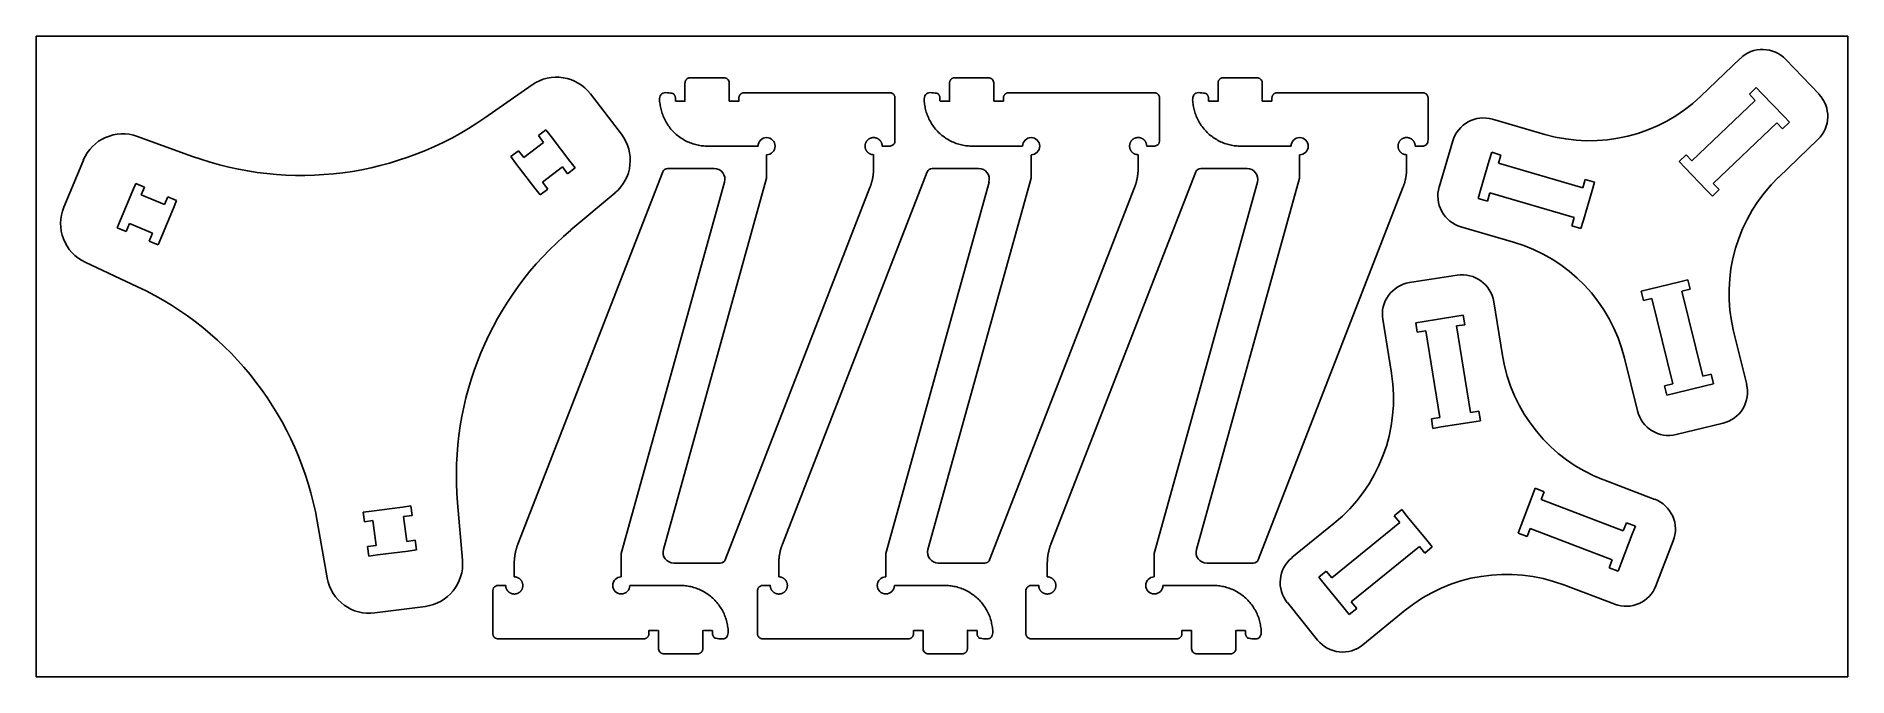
# Model space of a CAD drawing. Header units: millimetres. Extents: x -1128 to 565, y 1586 to 2185.
import ezdxf

# ---------------------------------------------------------------- set-up
doc = ezdxf.new("R2010")
doc.units = ezdxf.units.MM
doc.header["$MEASUREMENT"] = 0
doc.layers.add('Default', color=18, linetype='Continuous', true_color=0x000000)

msp = doc.modelspace()

# ---------------------------------------------------------------- linework, layer by layer
at = {"layer": 'Default'}
for p, q in [((427.8, 2129.1), (464.7, 2164.4)), ((507.2, 2163.5), (538.3, 2130.9)), ((-664.7, 2139.7), (-708.9, 2108.9)), ((479.7, 2137.2), (473.2, 2131)), ((485.2, 2131.4), (479.7, 2137.2)), ((-581.2, 2093.6), (-610.1, 2131.3)), ((473.2, 2131), (478.7, 2125.2)), ((233.1, 2107.6), (282.1, 2093.4)), ((498.8, 2104.3), (504.3, 2098.5)), ((504.3, 2098.5), (510.8, 2104.7)), ((510.8, 2104.7), (505.3, 2110.5)), ((-983, 2073.1), (-1033.6, 2091.5)), ((-651.8, 2097.7), (-658.9, 2092.3)), ((-658.9, 2092.3), (-654.1, 2085.9)), ((-646.9, 2091.4), (-651.8, 2097.7)), ((183.3, 2044.1), (196, 2087.3)), ((537.3, 2088.5), (500.4, 2053.2)), ((-1084.2, 2069.2), (-1102.4, 2025.3)), ((-677.5, 2078), (-684.6, 2072.6)), ((-684.6, 2072.6), (-679.8, 2066.2)), ((-672.6, 2071.7), (-677.5, 2078)), ((-624.4, 2062), (-629.3, 2068.4)), ((-453.5, 2082.4), (-500.5, 2082.4)), ((-445.5, 2052.4), (-445.5, 2074.4)), ((-206.2, 2082.4), (-253.2, 2082.4)), ((-198.2, 2052.4), (-198.2, 2074.4)), ((44.8, 2082.4), (-2.2, 2082.4)), ((52.8, 2052.4), (52.8, 2074.4)), ((232.4, 2076.6), (230.1, 2068.9)), ((241, 2074.1), (232.4, 2076.6)), ((238.8, 2066.4), (241, 2074.1)), ((414, 2074.3), (407.5, 2068)), ((407.5, 2068), (413, 2062.3)), ((419.5, 2068.5), (414, 2074.3)), ((-678, 1710.2), (-542.6, 2058.3)), ((-636.4, 2062.9), (-631.6, 2056.6)), ((-631.6, 2056.6), (-624.4, 2062)), ((-538, 2061.5), (-494.5, 2061.5)), ((-430.7, 1710.2), (-295.3, 2058.3)), ((-290.7, 2061.5), (-247.3, 2061.5)), ((-179.7, 1710.2), (-44.3, 2058.3)), ((-39.7, 2061.5), (3.7, 2061.5)), ((319.7, 2051.2), (317.5, 2043.5)), ((328.4, 2048.7), (319.7, 2051.2)), ((-1035.3, 2047.5), (-1038.4, 2040.2)), ((-1027, 2044.1), (-1035.3, 2047.5)), ((-1030.1, 2036.7), (-1027, 2044.1)), ((-1005.4, 2035.1), (-1008.4, 2027.7)), ((-997.1, 2031.7), (-1005.4, 2035.1)), ((-662.1, 2043.2), (-657.3, 2036.8)), ((-657.3, 2036.8), (-650.1, 2042.3)), ((-650.1, 2042.3), (-655, 2048.7)), ((-628.5, 2004), (-587.2, 2038.6)), ((-348.9, 2043.7), (-484.3, 1695.6)), ((-101.6, 2043.7), (-237, 1695.6)), ((149.4, 2043.7), (14, 1695.6)), ((222, 2041.1), (219.8, 2033.4)), ((219.8, 2033.4), (228.4, 2030.9)), ((228.4, 2030.9), (230.7, 2038.6)), ((326.1, 2041), (328.4, 2048.7)), ((433, 2041.3), (438.6, 2035.5)), ((438.6, 2035.5), (445.1, 2041.8)), ((445.1, 2041.8), (439.5, 2047.5)), ((-1000.1, 2024.3), (-997.1, 2031.7)), ((309.4, 2015.6), (307.2, 2008)), ((-1049.5, 2013.4), (-1052.6, 2006)), ((-1052.6, 2006), (-1044.2, 2002.5)), ((-1044.2, 2002.5), (-1041.2, 2009.9)), ((-1019.6, 2001), (-1022.6, 1993.6)), ((252.8, 1992.6), (203.6, 2006.9)), ((307.2, 2008), (315.8, 2005.5)), ((315.8, 2005.5), (318, 2013.1)), ((-1022.6, 1993.6), (-1014.3, 1990.1)), ((-1014.3, 1990.1), (-1011.2, 1997.5)), ((-1082.5, 1973.8), (-1033.7, 1950.9)), ((155.5, 1954.8), (199.9, 1961.8)), ((379.9, 1948.6), (372.1, 1946.6)), ((415.8, 1957.4), (408.1, 1955.5)), ((410.2, 1946.7), (418, 1948.6)), ((418, 1948.6), (415.8, 1957.4)), ((234.2, 1936.9), (242.3, 1886.5)), ((372.1, 1946.6), (374.3, 1937.9)), ((374.3, 1937.9), (382, 1939.8)), ((138.6, 1869.9), (130.5, 1920.4)), ((169.3, 1918.4), (161.4, 1917.2)), ((161.4, 1917.2), (162.8, 1908.3)), ((205.8, 1924.3), (197.9, 1923)), ((199.4, 1914.2), (207.3, 1915.4)), ((207.3, 1915.4), (205.8, 1924.3)), ((162.8, 1908.3), (170.7, 1909.6)), ((458.5, 1909.2), (470.7, 1859.5)), ((368.7, 1834.7), (356.5, 1884.2)), ((437.5, 1869), (429.7, 1867.1)), ((439.6, 1860.2), (437.5, 1869)), ((401.5, 1860.2), (393.8, 1858.3)), ((393.8, 1858.3), (395.9, 1849.5)), ((395.9, 1849.5), (403.7, 1851.4)), ((431.8, 1858.3), (439.6, 1860.2)), ((220.3, 1834.5), (212.4, 1833.2)), ((221.7, 1825.6), (220.3, 1834.5)), ((183.8, 1828.6), (175.9, 1827.3)), ((175.9, 1827.3), (177.3, 1818.4)), ((177.3, 1818.4), (185.2, 1819.7)), ((213.8, 1824.3), (221.7, 1825.6)), ((448.6, 1823.2), (404.8, 1812.7)), ((273.1, 1762.4), (270.3, 1755)), ((281.5, 1759.2), (273.1, 1762.4)), ((337, 1770.2), (384.8, 1752)), ((-778.1, 1745.8), (-786, 1744.8)), ((-776.9, 1736.9), (-778.1, 1745.8)), ((-729.9, 1695), (-734.4, 1748.7)), ((278.7, 1751.8), (281.5, 1759.2)), ((-865.6, 1731.5), (-856.2, 1678.5)), ((-814.8, 1741), (-822.7, 1740)), ((-822.7, 1740), (-821.5, 1731.1)), ((-821.5, 1731.1), (-813.6, 1732.1)), ((-784.8, 1735.9), (-776.9, 1736.9)), ((45.6, 1697.5), (85.2, 1729.7)), ((148.3, 1742.4), (141.3, 1736.7)), ((141.3, 1736.7), (146.4, 1730.5)), ((153.3, 1736.1), (148.3, 1742.4)), ((259.9, 1727.9), (257.1, 1720.4)), ((358.2, 1730), (355.3, 1722.6)), ((366.6, 1726.8), (358.2, 1730)), ((-773.9, 1713.7), (-781.8, 1712.7)), ((-772.7, 1704.8), (-773.9, 1713.7)), ((176.7, 1707.5), (171.7, 1713.7)), ((257.1, 1720.4), (265.5, 1717.2)), ((265.5, 1717.2), (268.3, 1724.7)), ((363.7, 1719.3), (366.6, 1726.8)), ((402.1, 1713.2), (385.9, 1671.2)), ((-810.6, 1708.9), (-818.5, 1707.9)), ((-818.5, 1707.9), (-817.3, 1698.9)), ((-817.3, 1698.9), (-809.4, 1700)), ((-780.6, 1703.7), (-772.7, 1704.8)), ((-581.4, 1701.5), (-581.4, 1679.5)), ((-334.1, 1701.5), (-334.1, 1679.5)), ((-83.1, 1701.5), (-83.1, 1679.5)), ((164.7, 1708), (169.7, 1701.8)), ((169.7, 1701.8), (176.7, 1707.5)), ((345, 1695.5), (342.1, 1688)), ((-488.9, 1692.4), (-532.3, 1692.4)), ((-241.6, 1692.4), (-285.1, 1692.4)), ((9.4, 1692.4), (-34.1, 1692.4)), ((77.7, 1684.9), (70.7, 1679.2)), ((70.7, 1679.2), (75.8, 1673)), ((82.8, 1678.7), (77.7, 1684.9)), ((342.1, 1688), (350.5, 1684.8)), ((350.5, 1684.8), (353.4, 1692.2)), ((-573.4, 1671.5), (-526.4, 1671.5)), ((-326.1, 1671.5), (-279.1, 1671.5)), ((-75.1, 1671.5), (-28.1, 1671.5)), ((347.3, 1653.9), (299.6, 1672.1)), ((-811.6, 1645.8), (-764.5, 1651.9)), ((69.6, 1620.4), (41.3, 1655.4)), ((94.1, 1650.5), (99.1, 1644.3)), ((99.1, 1644.3), (106.1, 1650)), ((106.1, 1650), (101.1, 1656.2)), ((151.5, 1648.3), (111.8, 1616))]:
    msp.add_line(p, q, dxfattribs=at)
msp.add_lwpolyline([(-1128.3, 1586.1), (565.2, 1586.1), (565.2, 2185.2), (-1128.3, 2185.2)], close=True, dxfattribs=at)
for points in [[(478.7, 2125.2), (419.5, 2068.5)], [(505.3, 2110.5), (485.2, 2131.4)], [(439.5, 2047.5), (498.8, 2104.3)], [(-654.1, 2085.9), (-672.6, 2071.7)], [(-629.3, 2068.4), (-646.9, 2091.4)], [(-679.8, 2066.2), (-662.1, 2043.2)], [(230.1, 2068.9), (222, 2041.1)], [(317.5, 2043.5), (238.8, 2066.4)], [(-655, 2048.7), (-636.4, 2062.9)], [(-542, 1705.1), (-445.5, 2052.4)], [(-294.7, 1705.1), (-198.2, 2052.4)], [(-43.7, 1705.1), (52.8, 2052.4)], [(413, 2062.3), (433, 2041.3)], [(-1038.4, 2040.2), (-1049.5, 2013.4)], [(-1008.4, 2027.7), (-1030.1, 2036.7)], [(-484.9, 2048.8), (-581.4, 1701.5)], [(-237.6, 2048.8), (-334.1, 1701.5)], [(13.4, 2048.8), (-83.1, 1701.5)], [(230.7, 2038.6), (309.4, 2015.6)], [(318, 2013.1), (326.1, 2041)], [(-1011.2, 1997.5), (-1000.1, 2024.3)], [(-1041.2, 2009.9), (-1019.6, 2001)], [(408.1, 1955.5), (379.9, 1948.6)], [(382, 1939.8), (401.5, 1860.2)], [(429.7, 1867.1), (410.2, 1946.7)], [(197.9, 1923), (169.3, 1918.4)], [(212.4, 1833.2), (199.4, 1914.2)], [(170.7, 1909.6), (183.8, 1828.6)], [(403.7, 1851.4), (431.8, 1858.3)], [(185.2, 1819.7), (213.8, 1824.3)], [(-786, 1744.8), (-814.8, 1741)], [(270.3, 1755), (259.9, 1727.9)], [(355.3, 1722.6), (278.7, 1751.8)], [(-813.6, 1732.1), (-810.6, 1708.9)], [(-781.8, 1712.7), (-784.8, 1735.9)], [(146.4, 1730.5), (82.8, 1678.7)], [(171.7, 1713.7), (153.3, 1736.1)], [(268.3, 1724.7), (345, 1695.5)], [(353.4, 1692.2), (363.7, 1719.3)], [(-809.4, 1700), (-780.6, 1703.7)], [(101.1, 1656.2), (164.7, 1708)], [(75.8, 1673), (94.1, 1650.5)]]:
    msp.add_lwpolyline(points, dxfattribs=at)
for centre, radius, start, end in [((485.5, 2142.8), 30, 43.589, 133.7659), ((-641.8, 2106.9), 40, 37.4573, 124.8886), ((324, 2237.4), 150, 253.7659, 313.7659), ((516.5, 2110.2), 30, 313.7659, 43.589), ((-880.5, 2355), 300, 250.0259, 304.8886), ((224.7, 2078.8), 30, 73.7659, 163.589), ((-1047.3, 2053.9), 40, 70.0259, 157.4573), ((-613, 2069.2), 40, 310.0259, 37.4573), ((-445.5, 2082.4), 8, 270, 180), ((-198.2, 2082.4), 8, 270, 180), ((52.8, 2082.4), 8, 270, 180), ((-538, 2056.5), 5, 90, 158.7495), ((-494.5, 2051.5), 10, 344.4759, 90), ((-290.7, 2056.5), 5, 90, 158.7495), ((-247.3, 2051.5), 10, 344.4759, 90), ((-39.7, 2056.5), 5, 90, 158.7495), ((3.7, 2051.5), 10, 344.4759, 90), ((604.2, 1944.9), 150, 133.7659, 193.7659), ((212, 2035.7), 30, 163.589, 253.7659), ((-1065.5, 2010), 40, 157.4573, 244.8886), ((-435.5, 1774.2), 300, 130.0259, 184.8886), ((210.8, 1848.5), 150, 13.7659, 73.7659), ((-1161, 1679.3), 300, 10.0259, 64.8886), ((160.1, 1925.1), 30, 98.9624, 189.1393), ((204.6, 1932.1), 30, 9.1393, 98.9624), ((390.4, 1910.4), 150, 189.1393, 249.1393), ((-9.5, 1846), 150, 309.1393, 9.1393), ((441.5, 1852.4), 30, 283.589, 13.7659), ((397.8, 1841.8), 30, 193.7659, 283.589), ((374.1, 1724), 30, 338.9624, 69.1393), ((-769.7, 1691.6), 40, 277.4573, 4.8886), ((-532.3, 1702.4), 10, 164.4759, 270), ((-488.9, 1697.4), 5, 270, 338.7495), ((-285.1, 1702.4), 10, 164.4759, 270), ((-241.6, 1697.4), 5, 270, 338.7495), ((-34.1, 1702.4), 10, 164.4759, 270), ((9.4, 1697.4), 5, 270, 338.7495), ((64.6, 1674.2), 30, 129.1393, 218.9624), ((-816.8, 1685.4), 40, 190.0259, 277.4573), ((-581.4, 1671.5), 8, 90, 0), ((-334.1, 1671.5), 8, 90, 0), ((-83.1, 1671.5), 8, 90, 0), ((246.2, 1531.9), 150, 69.1393, 129.1393), ((357.9, 1682), 30, 249.1393, 338.9624), ((92.9, 1639.2), 30, 218.9624, 309.1393)]:
    msp.add_arc(centre, radius, start, end, dxfattribs=at)
for points in [[(-500.5, 2082.4), (-545.5, 2082.4), (-545.5, 2127.4), (-545.5, 2132.4), (-540.5, 2132.4), (-538.1, 2132.4), (-535.8, 2132.4), (-530.8, 2132.4), (-530.8, 2127.4), (-530.8, 2125.9), (-530.8, 2124.4), (-526.3, 2124.4), (-521.8, 2124.4), (-521.8, 2128.4), (-521.8, 2132.4), (-521.8, 2138.8), (-521.8, 2141.4), (-521.8, 2146.4), (-516.8, 2146.4), (-501.1, 2146.4), (-485.4, 2146.4), (-480.4, 2146.4), (-480.4, 2141.4), (-480.4, 2138.8), (-480.4, 2132.4), (-480.4, 2128.4), (-480.4, 2124.4), (-475.9, 2124.4), (-471.4, 2124.4), (-471.4, 2125.9), (-471.4, 2127.4), (-471.4, 2132.4), (-466.4, 2132.4), (-405.9, 2132.4), (-345.5, 2132.4), (-338, 2132.4), (-330.5, 2132.4), (-325.5, 2132.4), (-325.5, 2127.4), (-325.5, 2107.4), (-325.5, 2087.4), (-325.5, 2082.4), (-330.5, 2082.4), (-334, 2082.4), (-337.5, 2082.4), (-337.5, 2087.8), (-342.4, 2089.8), (-347.4, 2091.9), (-351.1, 2088.1), (-354.9, 2084.3), (-352.9, 2079.4), (-350.8, 2074.4), (-345.5, 2074.4), (-345.5, 2069.7), (-345.5, 2061.8), (-345.5, 2052.4), (-348.9, 2043.7)], [(-253.2, 2082.4), (-298.2, 2082.4), (-298.2, 2127.4), (-298.2, 2132.4), (-293.2, 2132.4), (-290.9, 2132.4), (-288.5, 2132.4), (-283.5, 2132.4), (-283.5, 2127.4), (-283.5, 2125.9), (-283.5, 2124.4), (-279, 2124.4), (-274.5, 2124.4), (-274.5, 2128.4), (-274.5, 2132.4), (-274.5, 2138.8), (-274.5, 2141.4), (-274.5, 2146.4), (-269.5, 2146.4), (-253.8, 2146.4), (-238.1, 2146.4), (-233.1, 2146.4), (-233.1, 2141.4), (-233.1, 2138.8), (-233.1, 2132.4), (-233.1, 2128.4), (-233.1, 2124.4), (-228.6, 2124.4), (-224.1, 2124.4), (-224.1, 2125.9), (-224.1, 2127.4), (-224.1, 2132.4), (-219.1, 2132.4), (-158.7, 2132.4), (-98.2, 2132.4), (-90.7, 2132.4), (-83.2, 2132.4), (-78.2, 2132.4), (-78.2, 2127.4), (-78.2, 2107.4), (-78.2, 2087.4), (-78.2, 2082.4), (-83.2, 2082.4), (-86.7, 2082.4), (-90.2, 2082.4), (-90.2, 2087.8), (-95.1, 2089.8), (-100.1, 2091.9), (-103.9, 2088.1), (-107.6, 2084.3), (-105.6, 2079.4), (-103.6, 2074.4), (-98.2, 2074.4), (-98.2, 2069.7), (-98.2, 2061.8), (-98.2, 2052.4), (-101.6, 2043.7)], [(-2.2, 2082.4), (-47.2, 2082.4), (-47.2, 2127.4), (-47.2, 2132.4), (-42.2, 2132.4), (-39.9, 2132.4), (-37.5, 2132.4), (-32.5, 2132.4), (-32.5, 2127.4), (-32.5, 2125.9), (-32.5, 2124.4), (-28, 2124.4), (-23.5, 2124.4), (-23.5, 2128.4), (-23.5, 2132.4), (-23.5, 2138.8), (-23.5, 2141.4), (-23.5, 2146.4), (-18.5, 2146.4), (-2.8, 2146.4), (12.9, 2146.4), (17.9, 2146.4), (17.9, 2141.4), (17.9, 2138.8), (17.9, 2132.4), (17.9, 2128.4), (17.9, 2124.4), (22.4, 2124.4), (26.9, 2124.4), (26.9, 2125.9), (26.9, 2127.4), (26.9, 2132.4), (31.9, 2132.4), (92.3, 2132.4), (152.8, 2132.4), (160.3, 2132.4), (167.8, 2132.4), (172.8, 2132.4), (172.8, 2127.4), (172.8, 2107.4), (172.8, 2087.4), (172.8, 2082.4), (167.8, 2082.4), (164.3, 2082.4), (160.8, 2082.4), (160.8, 2087.8), (155.8, 2089.8), (150.9, 2091.9), (147.1, 2088.1), (143.3, 2084.3), (145.4, 2079.4), (147.4, 2074.4), (152.8, 2074.4), (152.8, 2069.7), (152.8, 2061.8), (152.8, 2052.4), (149.4, 2043.7)], [(-526.4, 1671.5), (-481.4, 1671.5), (-481.4, 1626.5), (-481.4, 1621.5), (-486.4, 1621.5), (-488.7, 1621.5), (-491.1, 1621.5), (-496.1, 1621.5), (-496.1, 1626.5), (-496.1, 1628), (-496.1, 1629.5), (-500.6, 1629.5), (-505.1, 1629.5), (-505.1, 1625.5), (-505.1, 1621.5), (-505.1, 1615.1), (-505.1, 1612.5), (-505.1, 1607.5), (-510.1, 1607.5), (-525.8, 1607.5), (-541.5, 1607.5), (-546.5, 1607.5), (-546.5, 1612.5), (-546.5, 1615.1), (-546.5, 1621.5), (-546.5, 1625.5), (-546.5, 1629.5), (-551, 1629.5), (-555.5, 1629.5), (-555.5, 1628), (-555.5, 1626.5), (-555.5, 1621.5), (-560.5, 1621.5), (-620.9, 1621.5), (-681.4, 1621.5), (-688.9, 1621.5), (-696.4, 1621.5), (-701.4, 1621.5), (-701.4, 1626.5), (-701.4, 1646.5), (-701.4, 1666.5), (-701.4, 1671.5), (-696.4, 1671.5), (-692.9, 1671.5), (-689.4, 1671.5), (-689.4, 1666.1), (-684.4, 1664.1), (-679.5, 1662), (-675.7, 1665.8), (-671.9, 1669.6), (-674, 1674.5), (-676, 1679.5), (-681.4, 1679.5), (-681.4, 1684.2), (-681.4, 1692.1), (-681.4, 1701.5), (-678, 1710.2)], [(-279.1, 1671.5), (-234.1, 1671.5), (-234.1, 1626.5), (-234.1, 1621.5), (-239.1, 1621.5), (-241.4, 1621.5), (-243.8, 1621.5), (-248.8, 1621.5), (-248.8, 1626.5), (-248.8, 1628), (-248.8, 1629.5), (-253.3, 1629.5), (-257.8, 1629.5), (-257.8, 1625.5), (-257.8, 1621.5), (-257.8, 1615.1), (-257.8, 1612.5), (-257.8, 1607.5), (-262.8, 1607.5), (-278.5, 1607.5), (-294.2, 1607.5), (-299.2, 1607.5), (-299.2, 1612.5), (-299.2, 1615.1), (-299.2, 1621.5), (-299.2, 1625.5), (-299.2, 1629.5), (-303.7, 1629.5), (-308.2, 1629.5), (-308.2, 1628), (-308.2, 1626.5), (-308.2, 1621.5), (-313.2, 1621.5), (-373.6, 1621.5), (-434.1, 1621.5), (-441.6, 1621.5), (-449.1, 1621.5), (-454.1, 1621.5), (-454.1, 1626.5), (-454.1, 1646.5), (-454.1, 1666.5), (-454.1, 1671.5), (-449.1, 1671.5), (-445.6, 1671.5), (-442.1, 1671.5), (-442.1, 1666.1), (-437.2, 1664.1), (-432.2, 1662), (-428.4, 1665.8), (-424.7, 1669.6), (-426.7, 1674.5), (-428.7, 1679.5), (-434.1, 1679.5), (-434.1, 1684.2), (-434.1, 1692.1), (-434.1, 1701.5), (-430.7, 1710.2)], [(-28.1, 1671.5), (16.9, 1671.5), (16.9, 1626.5), (16.9, 1621.5), (11.9, 1621.5), (9.6, 1621.5), (7.2, 1621.5), (2.2, 1621.5), (2.2, 1626.5), (2.2, 1628), (2.2, 1629.5), (-2.3, 1629.5), (-6.8, 1629.5), (-6.8, 1625.5), (-6.8, 1621.5), (-6.8, 1615.1), (-6.8, 1612.5), (-6.8, 1607.5), (-11.8, 1607.5), (-27.5, 1607.5), (-43.2, 1607.5), (-48.2, 1607.5), (-48.2, 1612.5), (-48.2, 1615.1), (-48.2, 1621.5), (-48.2, 1625.5), (-48.2, 1629.5), (-52.7, 1629.5), (-57.2, 1629.5), (-57.2, 1628), (-57.2, 1626.5), (-57.2, 1621.5), (-62.2, 1621.5), (-122.7, 1621.5), (-183.1, 1621.5), (-190.6, 1621.5), (-198.1, 1621.5), (-203.1, 1621.5), (-203.1, 1626.5), (-203.1, 1646.5), (-203.1, 1666.5), (-203.1, 1671.5), (-198.1, 1671.5), (-194.6, 1671.5), (-191.1, 1671.5), (-191.1, 1666.1), (-186.2, 1664.1), (-181.2, 1662), (-177.4, 1665.8), (-173.7, 1669.6), (-175.7, 1674.5), (-177.8, 1679.5), (-183.1, 1679.5), (-183.1, 1684.2), (-183.1, 1692.1), (-183.1, 1701.5), (-179.7, 1710.2)]]:
    msp.add_rational_spline(points, [1, 0.707106781187, 1, 0.707106781187, 1, 1, 1, 0.707106781187, 1, 1, 1, 1, 1, 1, 1, 1, 1, 0.707106781187, 1, 1, 1, 0.707106781187, 1, 1, 1, 1, 1, 1, 1, 1, 1, 0.707106781187, 1, 1, 1, 1, 1, 0.707106781187, 1, 1, 1, 0.707106781187, 1, 1, 1, 0.831469612303, 1, 0.831469612303, 1, 0.831469612303, 1, 0.831469612303, 1, 1, 1, 0.982854178284, 1], degree=2, knots=[490.329946, 490.329946, 490.329946, 561.01578, 561.01578, 568.869762, 568.869762, 573.561421, 573.561421, 581.415403, 581.415403, 584.415403, 584.415403, 593.415403, 593.415403, 601.415403, 601.415403, 614.072876, 614.072876, 621.926858, 621.926858, 653.332019, 653.332019, 661.186002, 661.186002, 673.843475, 673.843475, 681.843475, 681.843475, 690.843475, 690.843475, 693.843475, 693.843475, 701.697456, 701.697456, 822.600638, 822.600638, 837.600638, 837.600638, 845.45462, 845.45462, 885.45462, 885.45462, 893.308602, 893.308602, 900.308602, 900.308602, 909.73338, 909.73338, 919.158158, 919.158158, 928.582936, 928.582936, 938.007714, 938.007714, 960.627657, 960.627657, 979.172221, 979.172221, 979.172221], dxfattribs=at)

doc.saveas('drawing.dxf')
